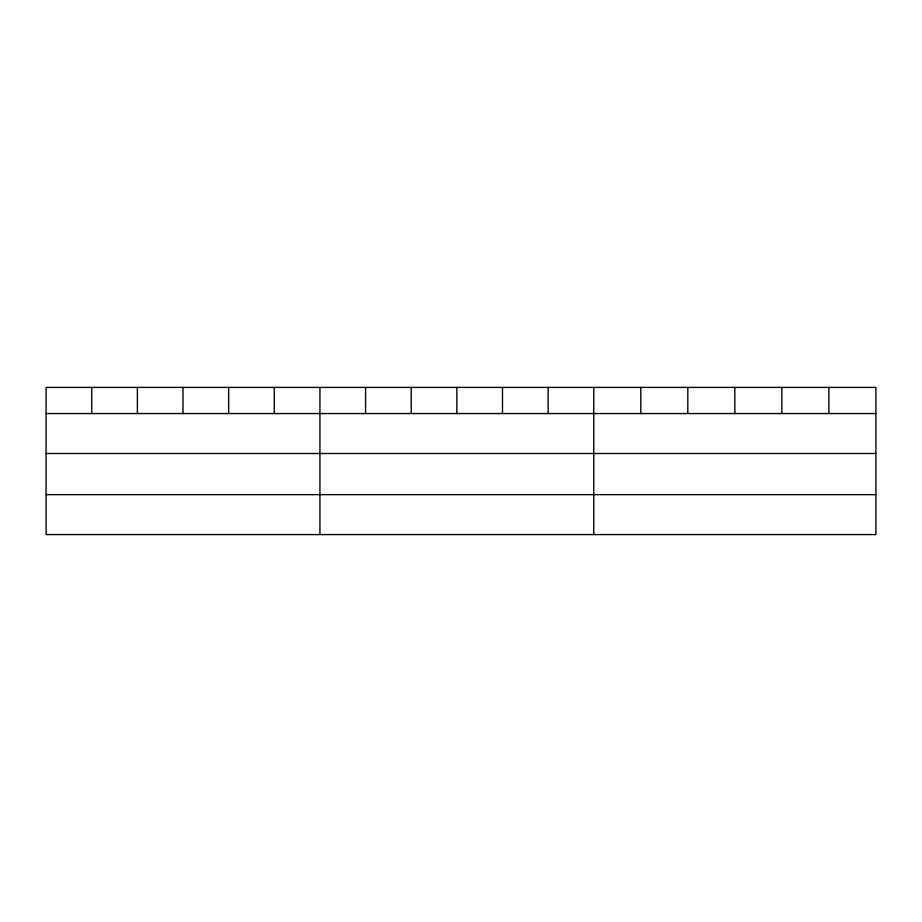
<?xml version="1.0" encoding="UTF-8"?>
<svg xmlns="http://www.w3.org/2000/svg" width="922" height="922" viewBox="0 0 922 922"><rect width="100%" height="100%" fill="white"/><g stroke="black" fill="none" stroke-linecap="round" stroke-linejoin="round"><path stroke-width="1.38" d="M875.9 453.497L875.9 387.413L46.1 387.413L46.1 534.587L875.9 534.587L875.9 453.497L46.1 453.497M46.1 413.552L875.9 413.552M46.1 494.641L875.9 494.641M828.878 387.413L828.878 413.552M781.856 387.413L781.856 413.552M734.834 387.413L734.834 413.552M687.812 387.413L687.812 413.552M640.79 387.413L640.79 413.552M593.768 387.413L593.768 534.587M548.129 387.413L548.129 413.552M502.49 387.413L502.49 413.552M456.851 387.413L456.851 413.552M411.212 387.413L411.212 413.552M365.573 387.413L365.573 413.552M319.934 387.413L319.934 534.587M274.295 387.413L274.295 413.552M228.656 387.413L228.656 413.552M183.017 387.413L183.017 413.552M137.378 387.413L137.378 413.552M91.739 387.413L91.739 413.552"/></g></svg>
